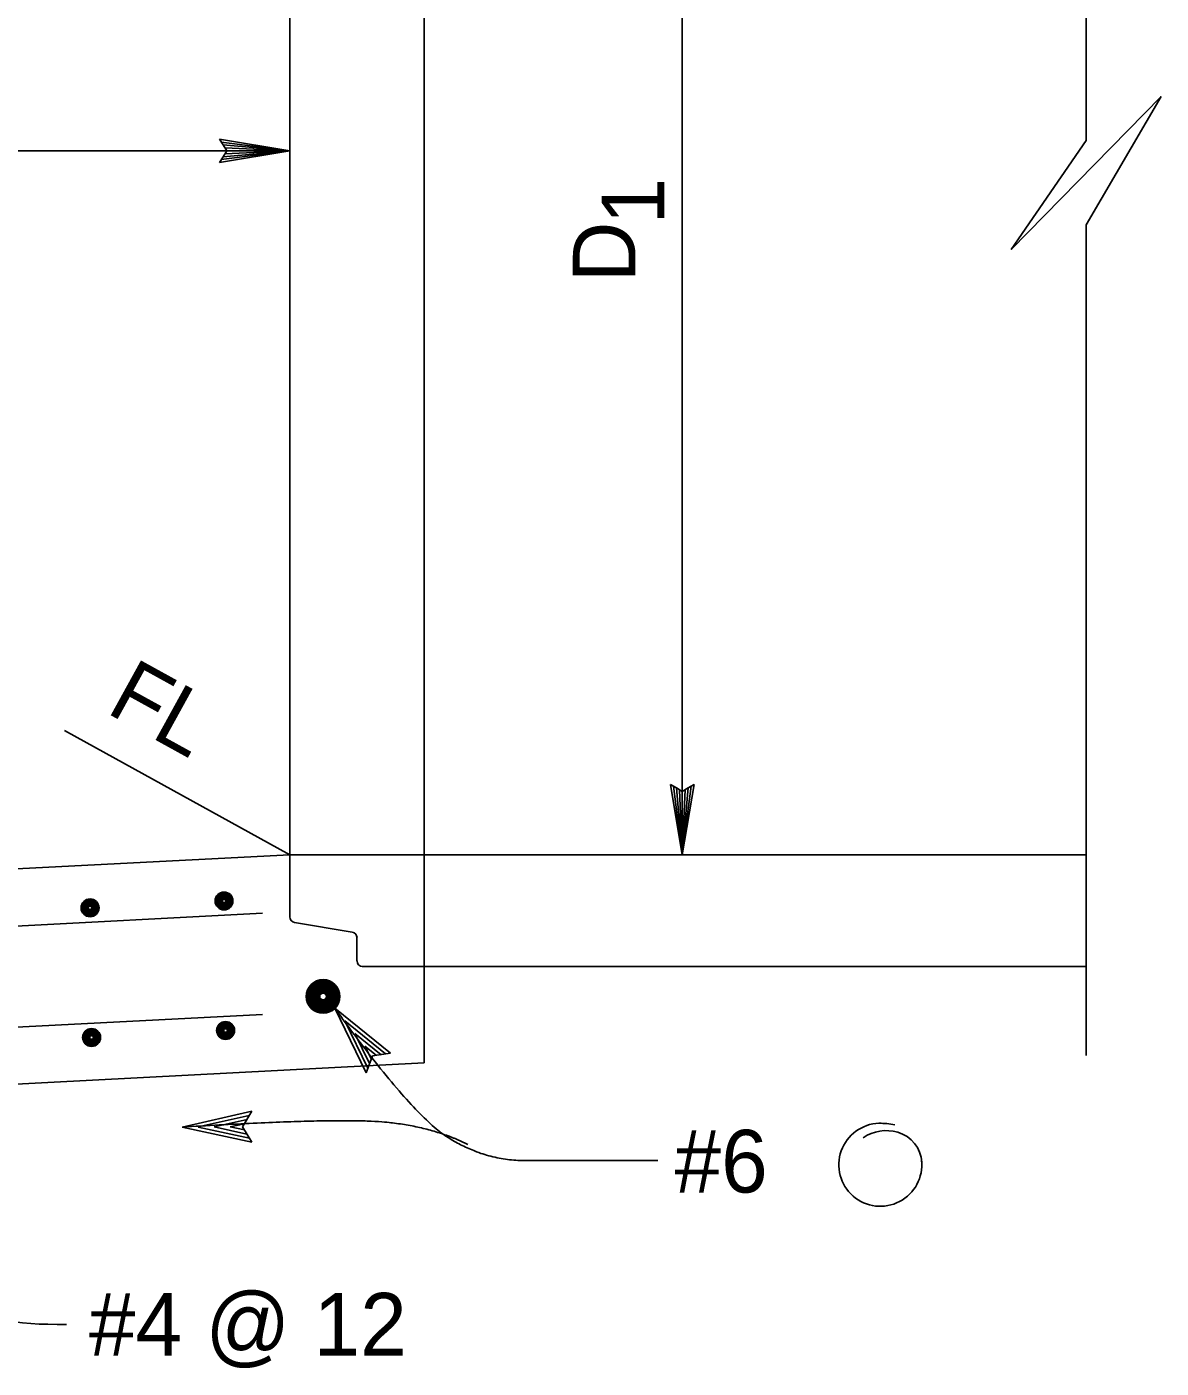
# Model space of a CAD drawing. Extents: x -879 to 881, y -471 to 715.
# Drawn here: x -3.1 to 123.7, y 349.2 to 499.1 of the extents above; entities that cross this region are included whole.
import ezdxf

# ---------------------------------------------------------------- set-up
doc = ezdxf.new("R2010")
doc.units = 0
for name, color, linetype in [('align_CULVERT', 7, 'Continuous'), ('align_CULVERT-anno', 7, 'Continuous'), ('str_Reinforcement-A', 7, 'Continuous')]:
    doc.layers.add(name, color=color, linetype=linetype)

msp = doc.modelspace()

# ---------------------------------------------------------------- linework, layer by layer
at = {"layer": 'align_CULVERT'}
for p, q in [((26.3, 558.54), (26.3, 399.59)), ((41.3, 556.55), (41.3, 394.04)), ((-166.94, 396.54), (26.3, 406.54)), ((26.3, 406.54), (115.34, 406.54)), ((33.28, 397.9), (26.83, 398.97)), ((33.8, 394.68), (33.8, 397.28)), ((34.39, 394.04), (115.34, 394.04)), ((41.3, 394.04), (41.3, 383.28)), ((-179.44, 371.86), (41.3, 383.28))]:
    msp.add_line(p, q, dxfattribs=at)
for centre, start, end in [((26.93, 399.59), 180, 260.5285), ((33.18, 397.28), 0, 80.5377), ((34.43, 394.68), 180, 270)]:
    msp.add_arc(centre, 0.625, start, end, dxfattribs=at)
at = {"layer": 'align_CULVERT-anno'}
for p, q in [((115.34, 564.38), (115.34, 486.37)), ((70.17, 544.05), (70.17, 406.54)), ((106.95, 474.18), (123.71, 491.29)), ((123.71, 491.29), (115.34, 476.93)), ((18.83, 485.86), (18.43, 486.52)), ((18.43, 486.52), (26.3, 485.2)), ((18.63, 486.19), (26.3, 485.2)), ((26.3, 485.2), (18.83, 485.86)), ((18.83, 485.86), (19.24, 485.2)), ((115.34, 486.37), (106.95, 474.18)), ((-51.94, 485.2), (26.3, 485.2)), ((26.3, 485.2), (18.43, 483.89)), ((18.83, 484.55), (18.43, 483.89)), ((26.3, 485.2), (18.63, 484.22)), ((18.83, 484.55), (26.3, 485.2)), ((19.24, 485.2), (18.83, 484.55)), ((26.3, 485.2), (19.04, 485.53)), ((19.04, 484.87), (26.3, 485.2)), ((19.24, 485.2), (26.3, 485.2)), ((115.34, 476.93), (115.34, 384.12)), ((26.3, 406.54), (1.1, 420.42)), ((69.51, 414.01), (68.85, 414.41)), ((70.17, 406.54), (68.85, 414.41)), ((70.17, 406.54), (69.18, 414.21)), ((69.51, 414.01), (70.17, 406.54)), ((70.17, 413.6), (69.51, 414.01)), ((69.84, 413.8), (70.17, 406.54)), ((71.48, 414.41), (70.17, 406.54)), ((71.15, 414.21), (70.17, 406.54)), ((70.17, 406.54), (70.83, 414.01)), ((70.83, 414.01), (70.17, 413.6)), ((70.17, 406.54), (70.5, 413.8)), ((70.83, 414.01), (71.48, 414.41)), ((70.17, 413.6), (70.17, 406.54)), ((34.84, 382.19), (31.33, 389.39)), ((31.33, 389.39), (31.33, 389.39)), ((31.33, 389.39), (37.55, 384.36)), ((35.02, 382.7), (32.45, 387.98)), ((32.46, 387.97), (37, 384.31)), ((35.2, 383.23), (33.57, 386.57)), ((33.57, 386.57), (36.5, 384.2)), ((35.41, 383.69), (34.69, 385.17)), ((34.69, 385.17), (35.94, 384.15)), ((35.55, 384.09), (34.84, 382.19)), ((37.55, 384.36), (35.55, 384.09)), ((37.55, 384.36), (37.55, 384.36)), ((34.84, 382.19), (34.84, 382.19)), ((14.24, 376.11), (22.04, 377.89)), ((22.04, 377.89), (21.01, 376.15)), ((22.04, 377.89), (22.04, 377.89)), ((16.05, 376.13), (21.74, 377.42)), ((17.84, 376.13), (21.51, 376.96)), ((19.64, 376.14), (21.21, 376.49)), ((22.06, 374.41), (14.24, 376.11)), ((14.24, 376.11), (14.24, 376.11)), ((21.78, 374.87), (16.04, 376.12)), ((21.47, 375.34), (17.84, 376.13)), ((21.24, 375.79), (19.64, 376.14)), ((21.01, 376.15), (22.06, 374.41)), ((22.06, 374.41), (22.06, 374.41))]:
    msp.add_line(p, q, dxfattribs=at)
for centre, radius, start, end in [((92.31, 371.9), 4.64, 91.8537, 6.1379), ((92.24, 368.64), 7.9, 77.7395, 90.5395), ((92.95, 371.23), 4.49, 73.1751, 124.5601), ((93.25, 371.97), 3.7, 3.3185, 74.263)]:
    msp.add_arc(centre, radius, start, end, dxfattribs=at)
for points, degree in [([(1.33, 354.07), (-4.48, 354.07), (-11.32, 354.07), (-29.97, 374.84), (-46.66, 396.39)], 3), ([(67.42, 372.37), (62.15, 372.37), (56.88, 372.37), (48.22, 372.37), (40.06, 377.3), (31.33, 389.39)], 2), ([(46.2, 374.18), (41.93, 376.28), (31.06, 377.13), (14.24, 376.11)], 2)]:
    msp.add_open_spline(points, degree=degree, dxfattribs=at)
at = {"layer": 'str_Reinforcement-A'}
for p, q in [((-164.41, 390.3), (23.25, 400.01)), ((-164.41, 379), (23.25, 388.71))]:
    msp.add_line(p, q, dxfattribs=at)
for centre, radius in [((18.94, 401.38), 1), ((18.94, 401.38), 0.95), ((18.94, 401.38), 0.9), ((18.94, 401.38), 0.85), ((18.94, 401.38), 0.8), ((18.94, 401.38), 0.75), ((18.94, 401.38), 0.7), ((18.94, 401.38), 0.65), ((18.94, 401.38), 0.6), ((18.94, 401.38), 0.55), ((18.94, 401.38), 0.5), ((18.94, 401.38), 0.45), ((18.94, 401.38), 0.4), ((18.94, 401.38), 0.35), ((3.96, 400.61), 1), ((3.96, 400.61), 0.95), ((3.96, 400.61), 0.9), ((3.96, 400.61), 0.85), ((3.96, 400.61), 0.8), ((3.96, 400.61), 0.75), ((3.96, 400.61), 0.7), ((3.96, 400.61), 0.65), ((3.96, 400.61), 0.6), ((3.96, 400.61), 0.55), ((3.96, 400.61), 0.5), ((3.96, 400.61), 0.45), ((3.96, 400.61), 0.4), ((3.96, 400.61), 0.35), ((3.96, 400.61), 0.3), ((3.96, 400.61), 0.25), ((3.96, 400.61), 0.2), ((18.94, 401.38), 0.3), ((18.94, 401.38), 0.25), ((18.94, 401.38), 0.2), ((30.01, 390.71), 1.88), ((30.01, 390.71), 1.78), ((30.01, 390.71), 1.69), ((30.01, 390.71), 1.59), ((30.01, 390.71), 1.5), ((30.01, 390.71), 1.41), ((30.01, 390.71), 1.31), ((30.01, 390.71), 1.22), ((30.01, 390.71), 1.13), ((30.01, 390.71), 1.03), ((30.01, 390.71), 0.938), ((30.01, 390.71), 0.844), ((30.01, 390.71), 0.75), ((30.01, 390.71), 0.656), ((30.01, 390.71), 0.563), ((30.01, 390.71), 0.469), ((30.01, 390.71), 0.375), ((4.13, 386.13), 1), ((4.13, 386.13), 0.95), ((4.13, 386.13), 0.9), ((4.13, 386.13), 0.85), ((4.13, 386.13), 0.8), ((4.13, 386.13), 0.75), ((4.13, 386.13), 0.7), ((4.13, 386.13), 0.65), ((4.13, 386.13), 0.6), ((19.11, 386.91), 1), ((19.11, 386.91), 0.95), ((19.11, 386.91), 0.9), ((19.11, 386.91), 0.85), ((19.11, 386.91), 0.8), ((19.11, 386.91), 0.75), ((19.11, 386.91), 0.7), ((19.11, 386.91), 0.65), ((19.11, 386.91), 0.6), ((19.11, 386.91), 0.55), ((19.11, 386.91), 0.5), ((19.11, 386.91), 0.45), ((19.11, 386.91), 0.4), ((19.11, 386.91), 0.35), ((19.11, 386.91), 0.3), ((19.11, 386.91), 0.25), ((19.11, 386.91), 0.2), ((4.13, 386.13), 0.55), ((4.13, 386.13), 0.5), ((4.13, 386.13), 0.45), ((4.13, 386.13), 0.4), ((4.13, 386.13), 0.35), ((4.13, 386.13), 0.3), ((4.13, 386.13), 0.25), ((4.13, 386.13), 0.2)]:
    msp.add_circle(centre, radius, dxfattribs=at)

# ---------------------------------------------------------------- texts
at = {"layer": 'align_CULVERT-anno'}
for s, rotation, p in [('1', 90, (68.15, 476.97)), ('D', 90, (64.93, 470.53)), ('FL', 331.1553, (5.6, 422.5))]:
    msp.add_text(s, height=7, rotation=rotation, dxfattribs=at).set_placement(p)
for s, p in [('#6  ', (69.31, 368.8)), ('#4 @ 12', (3.84, 350.58))]:
    msp.add_text(s, height=7, dxfattribs=at).set_placement(p)

doc.saveas('drawing.dxf')
